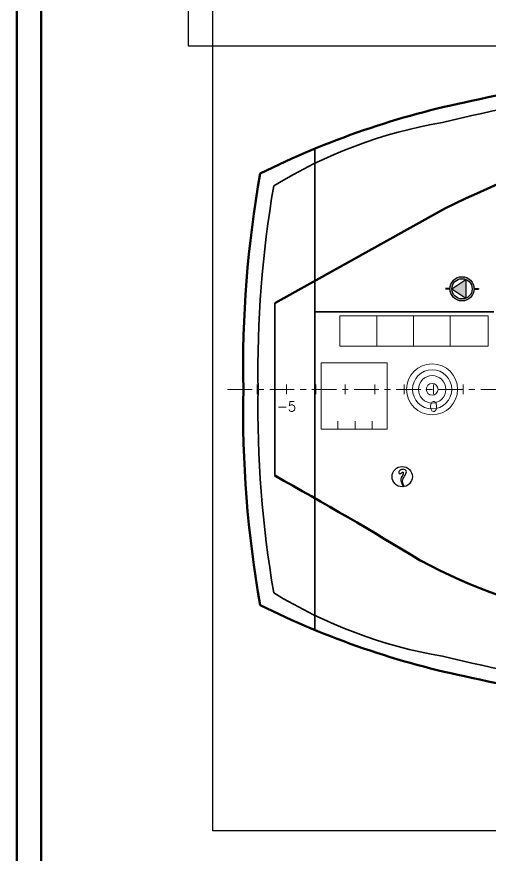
# Model space of a CAD drawing. Header units: millimetres. Extents: x -8500 to 134500, y -68500 to 34500.
# Drawn here: x -8500 to 1155, y -36500 to -19403 of the extents above; entities that cross this region are included whole.
import ezdxf
from ezdxf.enums import TextEntityAlignment as Align

# ---------------------------------------------------------------- set-up
doc = ezdxf.new("R2010")
doc.units = ezdxf.units.MM
doc.linetypes.add('CENTER_S', pattern=[860, 500, -120, 120, -120])
for name, color, linetype, lineweight in [('BORDER', 1, 'Continuous', 50), ('CENTER', 1, 'CENTER_S', 18), ('DETAIL', 9, 'Continuous', 13), ('FRAMES', 7, 'Continuous', 18), ('HULL', 7, 'Continuous', 50), ('STRUCT', 7, 'Continuous', 35), ('SYM-FF', 1, 'Continuous', 18)]:
    doc.layers.add(name, color=color, linetype=linetype, lineweight=lineweight)
for name, color, linetype in [('dotted', 140, 'Continuous'), ('HATCH', 1, 'Continuous'), ('VENT', 210, 'Continuous')]:
    doc.layers.add(name, color=color, linetype=linetype)
doc.styles.add('ROMANS', font='romans.shx')
picture_1 = doc.add_image_def('image1.png', size_in_pixel=(1175, 900))
picture_2 = doc.add_image_def('image6.png', size_in_pixel=(4825, 900))

# ---------------------------------------------------------------- blocks, each defined once
blk = doc.blocks.new('EFP')
at = {"layer": 'HATCH'}
h = blk.add_hatch(color=10, dxfattribs=at)
h.paths.add_polyline_path([(-2248.241, -970.924), (-2248.241, -970.892), (-2248.028, -970.892, 0.006723), (-2248.029, -970.908, 0.006723), (-2248.028, -970.924)])
h.paths.add_polyline_path([(-2247.255, -970.446), (-2247.255, -971.37), (-2247.933, -970.908)])
h.paths.add_polyline_path([(-2246.845, -970.924, 0.006723), (-2246.845, -970.908, 0.006723), (-2246.845, -970.892), (-2246.632, -970.892), (-2246.632, -970.924)])
at = {"layer": 'VENT'}
h = blk.add_hatch(color=1, dxfattribs=at)
h.paths.add_polyline_path([(-2246.845, -970.908, 1), (-2248.029, -970.908, 1)])
h.paths.add_polyline_path([(-2247.933, -970.908, -1), (-2246.94, -970.908, -1)])
h.paths.add_polyline_path([(-2247.933, -970.908), (-2247.255, -970.446), (-2247.255, -971.37)])
at = {"layer": 'dotted', "color": 6}
for p, q in [((-2247.933, -970.908), (-2247.255, -970.446)), ((-2247.255, -970.446), (-2247.255, -971.37)), ((-2248.028, -970.892), (-2248.241, -970.892)), ((-2248.028, -970.924), (-2248.241, -970.924)), ((-2247.933, -970.908), (-2247.255, -971.37)), ((-2246.844, -970.892), (-2246.632, -970.892)), ((-2246.844, -970.924), (-2246.632, -970.924))]:
    blk.add_line(p, q, dxfattribs=at)
for radius in [0.592, 0.496]:
    blk.add_circle((-2247.436, -970.908), radius, dxfattribs=at)
blk = doc.blocks.new('FPR-EMERGENCY FIRE PUMP')
at = {"layer": 'dotted', "color": 6}
blk.add_line((0.37, 0.007), (0.37, -0.007), dxfattribs=at)
at = {"layer": 'dotted', "color": 51, "xscale": 0.45989954711139, "yscale": 0.45989954711139}
blk.add_blockref('EFP', (1033.595, 446.52), dxfattribs=at)
blk = doc.blocks.new('SM')
at = {"layer": 'dotted', "color": 6}
blk.add_circle((1942.533, -4084.514), 0.497, dxfattribs=at)
blk.add_spline([(1942.625, -4085.002), (1942.557, -4084.663), (1942.684, -4084.436), (1942.73, -4084.229), (1942.622, -4084.157), (1942.464, -4084.188), (1942.365, -4084.322), (1942.408, -4084.384), (1942.498, -4084.325), (1942.582, -4084.303), (1942.575, -4084.381), (1942.47, -4084.616), (1942.59, -4085.008)], degree=3, dxfattribs=at)
blk = doc.blocks.new('FPR-SMOKE DETECTOR')
at = {"layer": 'VENT', "color": 6, "xscale": 0.45989954711139, "yscale": 0.45989954711139}
blk.add_blockref('SM', (-893.37, 1878.466), dxfattribs=at)

msp = doc.modelspace()

# ---------------------------------------------------------------- linework, layer by layer
at = {"layer": 'BORDER'}
for points in [[(-8500, -68500), (134500, -68500), (134500, 34500), (-8500, 34500)], [(-8000, -68000), (134000, -68000), (134000, 34000), (-8000, 34000)]]:
    msp.add_lwpolyline(points, close=True, dxfattribs=at)
at = {"layer": 'CENTER'}
msp.add_line((-4200, -27000), (88200, -27000), dxfattribs=at)
at = {"layer": 'DETAIL'}
for p, q in [((1110, -25500), (-1910, -25500)), ((-1910, -25500), (-1910, -26120)), ((-1160, -26120), (-1160, -25500)), ((-410, -26120), (-410, -25500)), ((340, -26120), (340, -25500)), ((1110, -26120), (1110, -25500)), ((-1910, -26120), (1110, -26120)), ((-950, -26460), (-2290, -26460)), ((-2290, -26460), (-2290, -27810)), ((-950, -27810), (-950, -26460)), ((-1950, -27810), (-1950, -27650)), ((-1600, -27810), (-1600, -27650)), ((-1250, -27810), (-1250, -27650)), ((-2290, -27810), (-950, -27810))]:
    msp.add_line(p, q, dxfattribs=at)
for radius in [520, 400, 280, 120]:
    msp.add_circle((-30, -27000), radius, dxfattribs=at)
at = {"layer": 'FRAMES'}
for p, q in [((-3600, -27100), (-3600, -26900)), ((-3000, -27100), (-3000, -26900)), ((-2400, -27100), (-2400, -26900)), ((-1800, -27100), (-1800, -26900)), ((-1200, -27100), (-1200, -26900)), ((-600, -27100), (-600, -26900)), ((0, -27100), (0, -26900)), ((600, -27100), (600, -26900))]:
    msp.add_line(p, q, dxfattribs=at)
at = {"layer": 'HULL'}
msp.add_line((-3240, -25240), (243, -23303), dxfattribs=at)
for centre, radius, start, end in [((18649, -100366), 81238, 98.79036, 102.71276), ((16717, -57822), 38248, 104.3103, 115.5132), ((4232, -38192), 17420, 101.4583, 116.482), ((18722, -26554), 22606, 169.9278, 181.1314), ((18722, -27446), 22606, 178.8686, 190.0722), ((-44179, -102502), 84344, 58.62822, 60.96248), ((4795, -21211), 10570, 241.3661, 260.7528), ((4232, -15808), 17420, 243.518, 258.5417), ((18649, 46366), 81238, 257.28724, 261.20964)]:
    msp.add_arc(centre, radius, start, end, dxfattribs=at)
at = {"layer": 'STRUCT'}
for p, q in [((-2420, -27000), (-2420, -22100)), ((-3240, -27000), (-3240, -25240)), ((-2420, -25420), (1230, -25420)), ((-3240, -27000), (-3240, -28760)), ((-2420, -27000), (-2420, -31900))]:
    msp.add_line(p, q, dxfattribs=at)
for centre, radius, start, end in [((19155, -102500), 83137, 98.66581, 103.19293), ((1794, -31077), 9655, 99.6207, 121.5628), ((18586, -26622), 22169, 170.2041, 180.9774), ((18586, -27378), 22169, 179.0226, 189.7959), ((1794, -22923), 9655, 238.4372, 260.3793), ((19155, 48500), 83137, 256.80707, 261.33419)]:
    msp.add_arc(centre, radius, start, end, dxfattribs=at)

# ---------------------------------------------------------------- block references
at = {"layer": 'SYM-FF', "xscale": 906.54, "yscale": 906.54}
for name, p in [('FPR-EMERGENCY FIRE PUMP', (580, -24950)), ('FPR-SMOKE DETECTOR', (-640, -28780))]:
    msp.add_blockref(name, p, dxfattribs=at)

# ---------------------------------------------------------------- texts
at = {"layer": 'FRAMES', "style": 'ROMANS'}
for s, p in [('-5', (-3000, -27350)), ('0', (0, -27350))]:
    msp.add_text(s, height=200, dxfattribs=at).set_placement(p, align=Align.MIDDLE_CENTER)

# ---------------------------------------------------------------- pictures from other files: only their frames are drawn
at = {"layer": '0-REFERENCE-IMAGE'}
image = msp.add_image(picture_1, insert=(-5000, -20000), size_in_units=(23500, 18000), dxfattribs=dict(at, fade=50))
image = msp.add_image(picture_2, insert=(-4500, -36000), size_in_units=(96500, 18000), dxfattribs=dict(at, fade=50))

doc.saveas('drawing.dxf')
